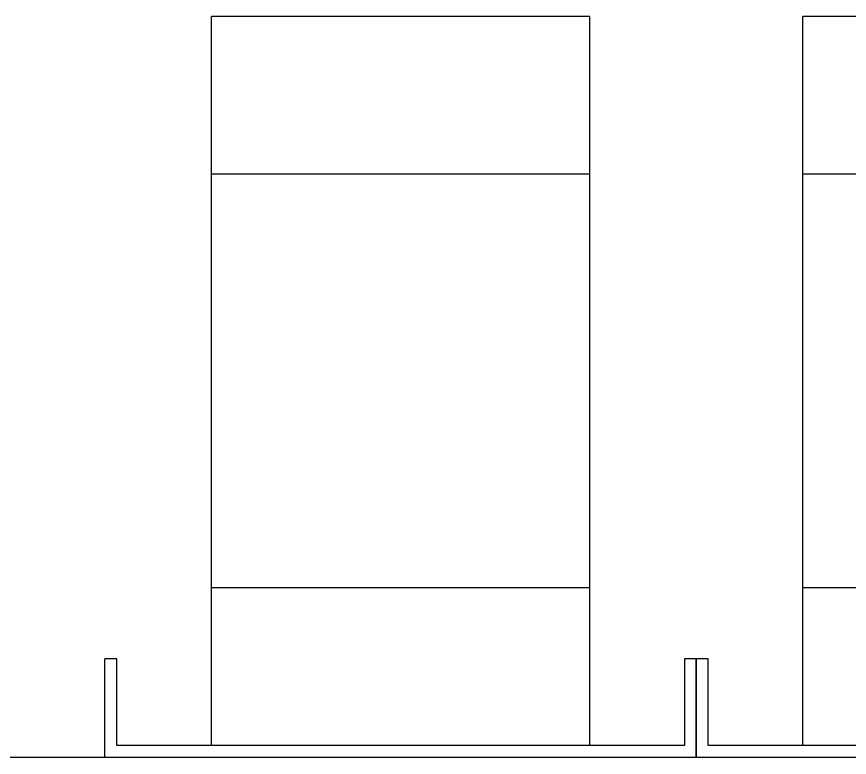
# Model space of a CAD drawing. Extents: x 500 to 100500, y -14500 to 21140.
# Drawn here: x 5829.7 to 6040.9, y 7431 to 7619 of the extents above; entities that cross this region are included whole.
import ezdxf

# ---------------------------------------------------------------- set-up
doc = ezdxf.new("R2010")
doc.units = 0
doc.layers.get('0').update_dxf_attribs({"linetype": 'CONTINUOUS'})

# ---------------------------------------------------------------- blocks, each defined once
blk = doc.blocks.new('KFASDF')
blk.add_line((83405.77, -110483.79), (79585.77, -110483.79))
blk = doc.blocks.new('KA$C3c6b653d')
for p, q in [((0, 0), (0, 185)), ((0, 185), (96, 185)), ((96, 0), (96, 185)), ((0, 145), (96, 145)), ((0, 40), (96, 40)), ((0, 0), (96, 0))]:
    blk.add_line(p, q)
blk = doc.blocks.new('Kfghj')
for p, q in [((79309.48, -113402.98), (79309.48, -113427.98)), ((79309.48, -113402.98), (79312.48, -113402.98)), ((79312.48, -113402.98), (79312.48, -113424.98)), ((79456.48, -113424.98), (79456.48, -113402.98)), ((79456.48, -113402.98), (79459.48, -113402.98)), ((79459.48, -113427.98), (79459.48, -113402.98)), ((79312.48, -113424.98), (79456.48, -113424.98)), ((79309.48, -113427.98), (79459.48, -113427.98))]:
    blk.add_line(p, q)
blk = doc.blocks.new('KA$C3f1c8a6e')
for name, p in [('KA$C3c6b653d', (32, 3)), ('Kfghj', (-79304.48, 113427.98))]:
    blk.add_blockref(name, p)

msp = doc.modelspace()

# ---------------------------------------------------------------- block references
at = {"xscale": -1}
for p in [(6007.08, 7430.96, -75.82), (6157.08, 7430.96, -75.82)]:
    msp.add_blockref('KA$C3f1c8a6e', p, dxfattribs=at)
msp.add_blockref('KFASDF', (-74113.68, 117914.75, -75.82))

doc.saveas('drawing.dxf')
